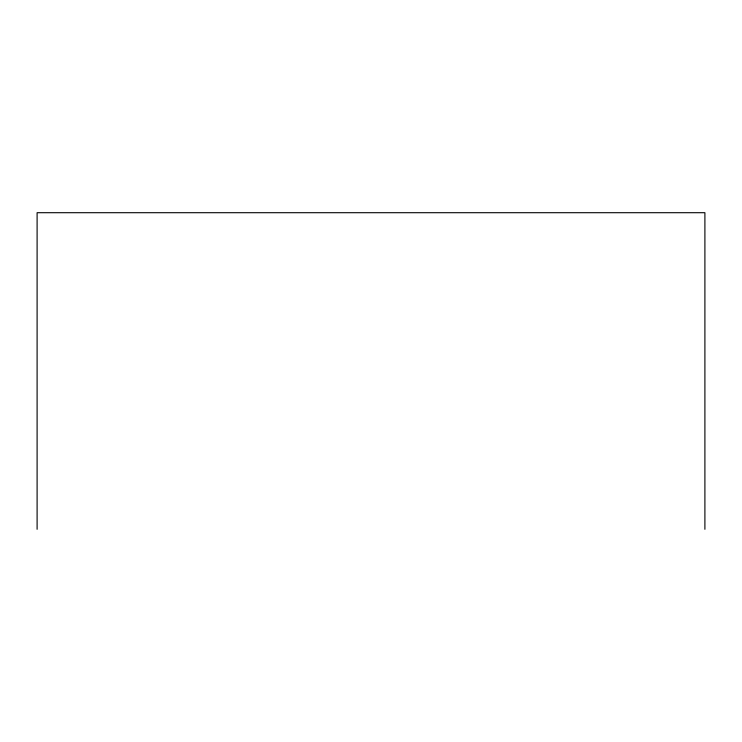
<?xml version="1.0" encoding="UTF-8"?>
<svg xmlns="http://www.w3.org/2000/svg" width="742" height="742" viewBox="0 0 742 742"><rect width="100%" height="100%" fill="white"/><g stroke="black" fill="none" stroke-linecap="round" stroke-linejoin="round"><path stroke-width="1.11" d="M704.9 529.296L704.9 212.704L37.1 212.704L37.1 529.296"/></g></svg>
